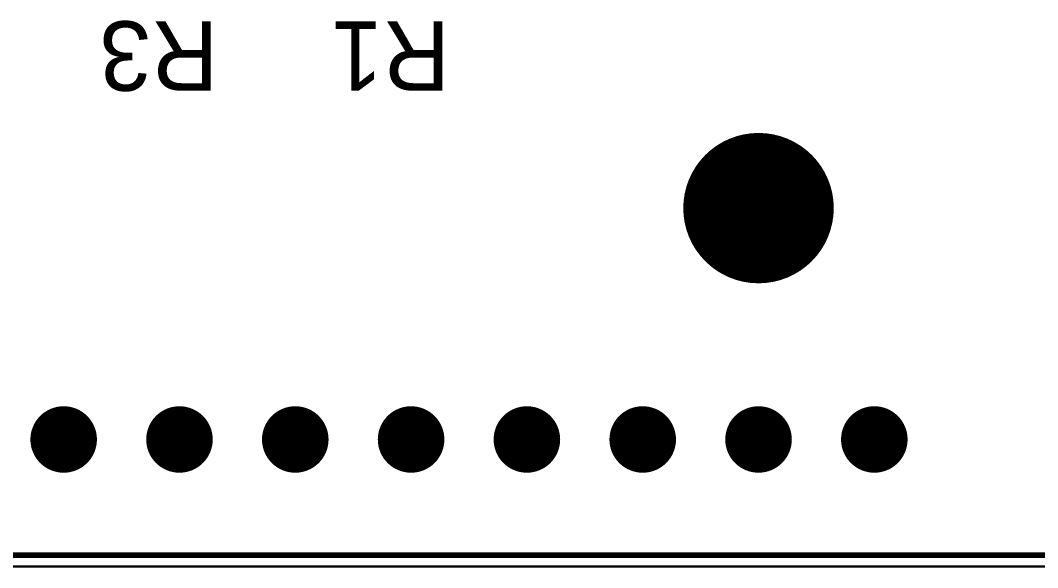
# Model space of a CAD drawing. Header units: millimetres. Extents: x 3.26 to 13.14, y 5.38 to 10.83.
# Drawn here: x 5.573 to 6.451, y 6.808 to 7.281 of the extents above; entities that cross this region are included whole.
import ezdxf

# ---------------------------------------------------------------- set-up
doc = ezdxf.new("R2010")
doc.units = ezdxf.units.MM
doc.header["$MEASUREMENT"] = 0
for name, color, linetype in [('BottomLayer', 5, 'Continuous'), ('BottomSolder', 6, 'Continuous'), ('DrillDrawing', 1, 'Continuous'), ('Mechanical16', 56, 'Continuous'), ('Mechanical4', 56, 'Continuous'), ('MultiLayer', 9, 'Continuous'), ('PadHoleLayer', 156, 'Continuous'), ('TopLayer', 1, 'Continuous'), ('TopOverlay', 2, 'Continuous'), ('TopSolder', 216, 'Continuous')]:
    doc.layers.add(name, color=color, linetype=linetype)

# ---------------------------------------------------------------- blocks, each defined once
blk = doc.blocks.new('_ARDUINO_MEGA2560_REV3___RETAIL_ARDUINO_MEGA2560_REV3___RETAIL_P________65')
at = {"layer": 'BottomLayer'}
for points, const_width in [([(-0.96337, 0, 1), (-0.93663, 0, 1)], 0.02673), ([(-0.96337, -0.1, 1), (-0.93663, -0.1, 1)], 0.02673), ([(-0.96337, -0.2, 1), (-0.93663, -0.2, 1)], 0.02673), ([(-0.96337, -0.3, 1), (-0.93663, -0.3, 1)], 0.02673), ([(-0.96337, -0.4, 1), (-0.93663, -0.4, 1)], 0.02673), ([(-0.96337, -0.5, 1), (-0.93663, -0.5, 1)], 0.02673), ([(-0.7815, -0.6, 1), (-0.7185, -0.6, 1)], 0.06299), ([(-0.96337, -0.6, 1), (-0.93663, -0.6, 1)], 0.02673), ([(-0.96337, -0.7, 1), (-0.93663, -0.7, 1)], 0.02673)]:
    blk.add_lwpolyline(points, format="xyb", close=True, dxfattribs=dict(at, const_width=const_width))
at = {"layer": 'BottomSolder'}
for points, const_width in [([(-0.96437, 0, 1), (-0.93563, 0, 1)], 0.02873), ([(-0.96437, -0.1, 1), (-0.93563, -0.1, 1)], 0.02873), ([(-0.96437, -0.2, 1), (-0.93563, -0.2, 1)], 0.02873), ([(-0.96437, -0.3, 1), (-0.93563, -0.3, 1)], 0.02873), ([(-0.96437, -0.4, 1), (-0.93563, -0.4, 1)], 0.02873), ([(-0.96437, -0.5, 1), (-0.93563, -0.5, 1)], 0.02873), ([(-0.7825, -0.6, 1), (-0.7175, -0.6, 1)], 0.06499), ([(-0.96437, -0.6, 1), (-0.93563, -0.6, 1)], 0.02873), ([(-0.96437, -0.7, 1), (-0.93563, -0.7, 1)], 0.02873)]:
    blk.add_lwpolyline(points, format="xyb", close=True, dxfattribs=dict(at, const_width=const_width))
at = {"layer": 'Mechanical16', "const_width": 0.00197}
blk.add_lwpolyline([(-1.05984, 2.00984), (-1.05984, -2.00984)], dxfattribs=at)
at = {"layer": 'Mechanical4', "const_width": 0.005}
blk.add_lwpolyline([(-1.05, 2), (-1.05, -2)], dxfattribs=at)
blk.add_lwpolyline([(-1.05, 2), (-1.05, -2)], dxfattribs=at)
at = {"layer": 'MultiLayer'}
for points, const_width in [([(-0.96337, 0, 1), (-0.93663, 0, 1)], 0.02673), ([(-0.96337, -0.1, 1), (-0.93663, -0.1, 1)], 0.02673), ([(-0.96337, -0.2, 1), (-0.93663, -0.2, 1)], 0.02673), ([(-0.96337, -0.3, 1), (-0.93663, -0.3, 1)], 0.02673), ([(-0.96337, -0.4, 1), (-0.93663, -0.4, 1)], 0.02673), ([(-0.96337, -0.5, 1), (-0.93663, -0.5, 1)], 0.02673), ([(-0.7815, -0.6, 1), (-0.7185, -0.6, 1)], 0.06299), ([(-0.96337, -0.6, 1), (-0.93663, -0.6, 1)], 0.02673), ([(-0.96337, -0.7, 1), (-0.93663, -0.7, 1)], 0.02673)]:
    blk.add_lwpolyline(points, format="xyb", close=True, dxfattribs=dict(at, const_width=const_width))
at = {"layer": 'PadHoleLayer'}
for points, const_width in [([(-0.95837, 0, 1), (-0.94163, 0, 1)], 0.01673), ([(-0.95837, -0.1, 1), (-0.94163, -0.1, 1)], 0.01673), ([(-0.95837, -0.2, 1), (-0.94163, -0.2, 1)], 0.01673), ([(-0.95837, -0.3, 1), (-0.94163, -0.3, 1)], 0.01673), ([(-0.95837, -0.4, 1), (-0.94163, -0.4, 1)], 0.01673), ([(-0.95837, -0.5, 1), (-0.94163, -0.5, 1)], 0.01673), ([(-0.7815, -0.6, 1), (-0.7185, -0.6, 1)], 0.06299), ([(-0.95837, -0.6, 1), (-0.94163, -0.6, 1)], 0.01673), ([(-0.95837, -0.7, 1), (-0.94163, -0.7, 1)], 0.01673)]:
    blk.add_lwpolyline(points, format="xyb", close=True, dxfattribs=dict(at, const_width=const_width))
at = {"layer": 'TopLayer'}
for points, const_width in [([(-0.96337, 0, 1), (-0.93663, 0, 1)], 0.02673), ([(-0.96337, -0.1, 1), (-0.93663, -0.1, 1)], 0.02673), ([(-0.96337, -0.2, 1), (-0.93663, -0.2, 1)], 0.02673), ([(-0.96337, -0.3, 1), (-0.93663, -0.3, 1)], 0.02673), ([(-0.96337, -0.4, 1), (-0.93663, -0.4, 1)], 0.02673), ([(-0.96337, -0.5, 1), (-0.93663, -0.5, 1)], 0.02673), ([(-0.7815, -0.6, 1), (-0.7185, -0.6, 1)], 0.06299), ([(-0.96337, -0.6, 1), (-0.93663, -0.6, 1)], 0.02673), ([(-0.96337, -0.7, 1), (-0.93663, -0.7, 1)], 0.02673)]:
    blk.add_lwpolyline(points, format="xyb", close=True, dxfattribs=dict(at, const_width=const_width))
at = {"layer": 'TopOverlay', "const_width": 0.005}
blk.add_lwpolyline([(-1.05, 2), (-1.05, -2)], dxfattribs=at)
at = {"layer": 'TopSolder'}
for points, const_width in [([(-0.96437, 0, 1), (-0.93563, 0, 1)], 0.02873), ([(-0.96437, -0.1, 1), (-0.93563, -0.1, 1)], 0.02873), ([(-0.96437, -0.2, 1), (-0.93563, -0.2, 1)], 0.02873), ([(-0.96437, -0.3, 1), (-0.93563, -0.3, 1)], 0.02873), ([(-0.96437, -0.4, 1), (-0.93563, -0.4, 1)], 0.02873), ([(-0.96437, -0.5, 1), (-0.93563, -0.5, 1)], 0.02873), ([(-0.7825, -0.6, 1), (-0.7175, -0.6, 1)], 0.06499), ([(-0.96437, -0.6, 1), (-0.93563, -0.6, 1)], 0.02873), ([(-0.96437, -0.7, 1), (-0.93563, -0.7, 1)], 0.02873)]:
    blk.add_lwpolyline(points, format="xyb", close=True, dxfattribs=dict(at, const_width=const_width))

msp = doc.modelspace()

# ---------------------------------------------------------------- linework, layer by layer
at = {"layer": 'DrillDrawing', "const_width": 0.002}
for points in [[(6.2, 7.129), (6.22, 7.129)], [(6.2, 7.129), (6.21, 7.109)], [(6.204, 7.125), (6.216, 7.125)], [(6.204, 7.125), (6.21, 7.113)], [(6.21, 7.109), (6.22, 7.129)], [(6.21, 7.113), (6.216, 7.125)], [(5.6, 6.914), (5.6, 6.924)], [(5.6, 6.924), (5.605, 6.924)], [(5.605, 6.924), (5.605, 6.929)], [(5.605, 6.929), (5.615, 6.929)], [(5.615, 6.924), (5.615, 6.929)], [(5.615, 6.924), (5.62, 6.924)], [(5.62, 6.914), (5.62, 6.924)], [(5.7, 6.914), (5.7, 6.924)], [(5.7, 6.924), (5.705, 6.924)], [(5.705, 6.924), (5.705, 6.929)], [(5.705, 6.929), (5.715, 6.929)], [(5.715, 6.924), (5.715, 6.929)], [(5.715, 6.924), (5.72, 6.924)], [(5.72, 6.914), (5.72, 6.924)], [(5.8, 6.914), (5.8, 6.924)], [(5.8, 6.924), (5.805, 6.924)], [(5.805, 6.924), (5.805, 6.929)], [(5.805, 6.929), (5.815, 6.929)], [(5.815, 6.924), (5.815, 6.929)], [(5.815, 6.924), (5.82, 6.924)], [(5.82, 6.914), (5.82, 6.924)], [(5.9, 6.914), (5.9, 6.924)], [(5.9, 6.924), (5.905, 6.924)], [(5.905, 6.924), (5.905, 6.929)], [(5.905, 6.929), (5.915, 6.929)], [(5.915, 6.924), (5.915, 6.929)], [(5.915, 6.924), (5.92, 6.924)], [(5.92, 6.914), (5.92, 6.924)], [(6, 6.914), (6, 6.924)], [(6, 6.924), (6.005, 6.924)], [(6.005, 6.924), (6.005, 6.929)], [(6.005, 6.929), (6.015, 6.929)], [(6.015, 6.924), (6.015, 6.929)], [(6.015, 6.924), (6.02, 6.924)], [(6.02, 6.914), (6.02, 6.924)], [(6.1, 6.914), (6.1, 6.924)], [(6.1, 6.924), (6.105, 6.924)], [(6.105, 6.924), (6.105, 6.929)], [(6.105, 6.929), (6.115, 6.929)], [(6.115, 6.924), (6.115, 6.929)], [(6.115, 6.924), (6.12, 6.924)], [(6.12, 6.914), (6.12, 6.924)], [(6.2, 6.914), (6.2, 6.924)], [(6.2, 6.924), (6.205, 6.924)], [(6.205, 6.924), (6.205, 6.929)], [(6.205, 6.929), (6.215, 6.929)], [(6.215, 6.924), (6.215, 6.929)], [(6.215, 6.924), (6.22, 6.924)], [(6.22, 6.914), (6.22, 6.924)], [(6.3, 6.914), (6.3, 6.924)], [(6.3, 6.924), (6.305, 6.924)], [(6.305, 6.924), (6.305, 6.929)], [(6.305, 6.929), (6.315, 6.929)], [(6.315, 6.924), (6.315, 6.929)], [(6.315, 6.924), (6.32, 6.924)], [(6.32, 6.914), (6.32, 6.924)], [(5.6, 6.914), (5.605, 6.914)], [(5.605, 6.909), (5.605, 6.914)], [(5.615, 6.914), (5.62, 6.914)], [(5.615, 6.909), (5.615, 6.914)], [(5.7, 6.914), (5.705, 6.914)], [(5.705, 6.909), (5.705, 6.914)], [(5.715, 6.914), (5.72, 6.914)], [(5.715, 6.909), (5.715, 6.914)], [(5.8, 6.914), (5.805, 6.914)], [(5.805, 6.909), (5.805, 6.914)], [(5.815, 6.914), (5.82, 6.914)], [(5.815, 6.909), (5.815, 6.914)], [(5.9, 6.914), (5.905, 6.914)], [(5.905, 6.909), (5.905, 6.914)], [(5.915, 6.914), (5.92, 6.914)], [(5.915, 6.909), (5.915, 6.914)], [(6, 6.914), (6.005, 6.914)], [(6.005, 6.909), (6.005, 6.914)], [(6.015, 6.914), (6.02, 6.914)], [(6.015, 6.909), (6.015, 6.914)], [(6.1, 6.914), (6.105, 6.914)], [(6.105, 6.909), (6.105, 6.914)], [(6.115, 6.914), (6.12, 6.914)], [(6.115, 6.909), (6.115, 6.914)], [(6.2, 6.914), (6.205, 6.914)], [(6.205, 6.909), (6.205, 6.914)], [(6.215, 6.914), (6.22, 6.914)], [(6.215, 6.909), (6.215, 6.914)], [(6.3, 6.914), (6.305, 6.914)], [(6.305, 6.909), (6.305, 6.914)], [(6.315, 6.914), (6.32, 6.914)], [(6.315, 6.909), (6.315, 6.914)], [(5.605, 6.909), (5.615, 6.909)], [(5.705, 6.909), (5.715, 6.909)], [(5.805, 6.909), (5.815, 6.909)], [(5.905, 6.909), (5.915, 6.909)], [(6.005, 6.909), (6.015, 6.909)], [(6.105, 6.909), (6.115, 6.909)], [(6.205, 6.909), (6.215, 6.909)], [(6.305, 6.909), (6.315, 6.909)]]:
    msp.add_lwpolyline(points, dxfattribs=at)
at = {"layer": 'DrillDrawing', "const_width": 0.001}
for points in [[(6.1995, 7.129, 1), (6.2005, 7.129, 1)], [(6.1995, 7.129, 1), (6.2005, 7.129, 1)], [(6.2035, 7.125, 1), (6.2045, 7.125, 1)], [(6.2035, 7.125, 1), (6.2045, 7.125, 1)], [(6.2155, 7.125, 1), (6.2165, 7.125, 1)], [(6.2155, 7.125, 1), (6.2165, 7.125, 1)], [(6.2195, 7.129, 1), (6.2205, 7.129, 1)], [(6.2195, 7.129, 1), (6.2205, 7.129, 1)], [(6.2095, 7.113, 1), (6.2105, 7.113, 1)], [(6.2095, 7.113, 1), (6.2105, 7.113, 1)], [(6.2095, 7.109, 1), (6.2105, 7.109, 1)], [(6.2095, 7.109, 1), (6.2105, 7.109, 1)], [(5.5995, 6.924, 1), (5.6005, 6.924, 1)], [(5.5995, 6.924, 1), (5.6005, 6.924, 1)], [(5.6045, 6.929, 1), (5.6055, 6.929, 1)], [(5.6045, 6.929, 1), (5.6055, 6.929, 1)], [(5.6045, 6.924, 1), (5.6055, 6.924, 1)], [(5.6045, 6.924, 1), (5.6055, 6.924, 1)], [(5.6145, 6.929, 1), (5.6155, 6.929, 1)], [(5.6145, 6.929, 1), (5.6155, 6.929, 1)], [(5.6145, 6.924, 1), (5.6155, 6.924, 1)], [(5.6145, 6.924, 1), (5.6155, 6.924, 1)], [(5.6195, 6.924, 1), (5.6205, 6.924, 1)], [(5.6195, 6.924, 1), (5.6205, 6.924, 1)], [(5.6995, 6.924, 1), (5.7005, 6.924, 1)], [(5.6995, 6.924, 1), (5.7005, 6.924, 1)], [(5.7045, 6.929, 1), (5.7055, 6.929, 1)], [(5.7045, 6.929, 1), (5.7055, 6.929, 1)], [(5.7045, 6.924, 1), (5.7055, 6.924, 1)], [(5.7045, 6.924, 1), (5.7055, 6.924, 1)], [(5.7145, 6.929, 1), (5.7155, 6.929, 1)], [(5.7145, 6.929, 1), (5.7155, 6.929, 1)], [(5.7145, 6.924, 1), (5.7155, 6.924, 1)], [(5.7145, 6.924, 1), (5.7155, 6.924, 1)], [(5.7195, 6.924, 1), (5.7205, 6.924, 1)], [(5.7195, 6.924, 1), (5.7205, 6.924, 1)], [(5.7995, 6.924, 1), (5.8005, 6.924, 1)], [(5.7995, 6.924, 1), (5.8005, 6.924, 1)], [(5.8045, 6.929, 1), (5.8055, 6.929, 1)], [(5.8045, 6.929, 1), (5.8055, 6.929, 1)], [(5.8045, 6.924, 1), (5.8055, 6.924, 1)], [(5.8045, 6.924, 1), (5.8055, 6.924, 1)], [(5.8145, 6.929, 1), (5.8155, 6.929, 1)], [(5.8145, 6.929, 1), (5.8155, 6.929, 1)], [(5.8145, 6.924, 1), (5.8155, 6.924, 1)], [(5.8145, 6.924, 1), (5.8155, 6.924, 1)], [(5.8195, 6.924, 1), (5.8205, 6.924, 1)], [(5.8195, 6.924, 1), (5.8205, 6.924, 1)], [(5.8995, 6.924, 1), (5.9005, 6.924, 1)], [(5.8995, 6.924, 1), (5.9005, 6.924, 1)], [(5.9045, 6.929, 1), (5.9055, 6.929, 1)], [(5.9045, 6.929, 1), (5.9055, 6.929, 1)], [(5.9045, 6.924, 1), (5.9055, 6.924, 1)], [(5.9045, 6.924, 1), (5.9055, 6.924, 1)], [(5.9145, 6.929, 1), (5.9155, 6.929, 1)], [(5.9145, 6.929, 1), (5.9155, 6.929, 1)], [(5.9145, 6.924, 1), (5.9155, 6.924, 1)], [(5.9145, 6.924, 1), (5.9155, 6.924, 1)], [(5.9195, 6.924, 1), (5.9205, 6.924, 1)], [(5.9195, 6.924, 1), (5.9205, 6.924, 1)], [(5.9995, 6.924, 1), (6.0005, 6.924, 1)], [(5.9995, 6.924, 1), (6.0005, 6.924, 1)], [(6.0045, 6.929, 1), (6.0055, 6.929, 1)], [(6.0045, 6.929, 1), (6.0055, 6.929, 1)], [(6.0045, 6.924, 1), (6.0055, 6.924, 1)], [(6.0045, 6.924, 1), (6.0055, 6.924, 1)], [(6.0145, 6.929, 1), (6.0155, 6.929, 1)], [(6.0145, 6.929, 1), (6.0155, 6.929, 1)], [(6.0145, 6.924, 1), (6.0155, 6.924, 1)], [(6.0145, 6.924, 1), (6.0155, 6.924, 1)], [(6.0195, 6.924, 1), (6.0205, 6.924, 1)], [(6.0195, 6.924, 1), (6.0205, 6.924, 1)], [(6.0995, 6.924, 1), (6.1005, 6.924, 1)], [(6.0995, 6.924, 1), (6.1005, 6.924, 1)], [(6.1045, 6.929, 1), (6.1055, 6.929, 1)], [(6.1045, 6.929, 1), (6.1055, 6.929, 1)], [(6.1045, 6.924, 1), (6.1055, 6.924, 1)], [(6.1045, 6.924, 1), (6.1055, 6.924, 1)], [(6.1145, 6.929, 1), (6.1155, 6.929, 1)], [(6.1145, 6.929, 1), (6.1155, 6.929, 1)], [(6.1145, 6.924, 1), (6.1155, 6.924, 1)], [(6.1145, 6.924, 1), (6.1155, 6.924, 1)], [(6.1195, 6.924, 1), (6.1205, 6.924, 1)], [(6.1195, 6.924, 1), (6.1205, 6.924, 1)], [(6.1995, 6.924, 1), (6.2005, 6.924, 1)], [(6.1995, 6.924, 1), (6.2005, 6.924, 1)], [(6.2045, 6.929, 1), (6.2055, 6.929, 1)], [(6.2045, 6.929, 1), (6.2055, 6.929, 1)], [(6.2045, 6.924, 1), (6.2055, 6.924, 1)], [(6.2045, 6.924, 1), (6.2055, 6.924, 1)], [(6.2145, 6.929, 1), (6.2155, 6.929, 1)], [(6.2145, 6.929, 1), (6.2155, 6.929, 1)], [(6.2145, 6.924, 1), (6.2155, 6.924, 1)], [(6.2145, 6.924, 1), (6.2155, 6.924, 1)], [(6.2195, 6.924, 1), (6.2205, 6.924, 1)], [(6.2195, 6.924, 1), (6.2205, 6.924, 1)], [(6.2995, 6.924, 1), (6.3005, 6.924, 1)], [(6.2995, 6.924, 1), (6.3005, 6.924, 1)], [(6.3045, 6.929, 1), (6.3055, 6.929, 1)], [(6.3045, 6.929, 1), (6.3055, 6.929, 1)], [(6.3045, 6.924, 1), (6.3055, 6.924, 1)], [(6.3045, 6.924, 1), (6.3055, 6.924, 1)], [(6.3145, 6.929, 1), (6.3155, 6.929, 1)], [(6.3145, 6.929, 1), (6.3155, 6.929, 1)], [(6.3145, 6.924, 1), (6.3155, 6.924, 1)], [(6.3145, 6.924, 1), (6.3155, 6.924, 1)], [(6.3195, 6.924, 1), (6.3205, 6.924, 1)], [(6.3195, 6.924, 1), (6.3205, 6.924, 1)], [(5.5995, 6.914, 1), (5.6005, 6.914, 1)], [(5.5995, 6.914, 1), (5.6005, 6.914, 1)], [(5.6045, 6.914, 1), (5.6055, 6.914, 1)], [(5.6045, 6.914, 1), (5.6055, 6.914, 1)], [(5.6145, 6.914, 1), (5.6155, 6.914, 1)], [(5.6145, 6.914, 1), (5.6155, 6.914, 1)], [(5.6195, 6.914, 1), (5.6205, 6.914, 1)], [(5.6195, 6.914, 1), (5.6205, 6.914, 1)], [(5.6995, 6.914, 1), (5.7005, 6.914, 1)], [(5.6995, 6.914, 1), (5.7005, 6.914, 1)], [(5.7045, 6.914, 1), (5.7055, 6.914, 1)], [(5.7045, 6.914, 1), (5.7055, 6.914, 1)], [(5.7145, 6.914, 1), (5.7155, 6.914, 1)], [(5.7145, 6.914, 1), (5.7155, 6.914, 1)], [(5.7195, 6.914, 1), (5.7205, 6.914, 1)], [(5.7195, 6.914, 1), (5.7205, 6.914, 1)], [(5.7995, 6.914, 1), (5.8005, 6.914, 1)], [(5.7995, 6.914, 1), (5.8005, 6.914, 1)], [(5.8045, 6.914, 1), (5.8055, 6.914, 1)], [(5.8045, 6.914, 1), (5.8055, 6.914, 1)], [(5.8145, 6.914, 1), (5.8155, 6.914, 1)], [(5.8145, 6.914, 1), (5.8155, 6.914, 1)], [(5.8195, 6.914, 1), (5.8205, 6.914, 1)], [(5.8195, 6.914, 1), (5.8205, 6.914, 1)], [(5.8995, 6.914, 1), (5.9005, 6.914, 1)], [(5.8995, 6.914, 1), (5.9005, 6.914, 1)], [(5.9045, 6.914, 1), (5.9055, 6.914, 1)], [(5.9045, 6.914, 1), (5.9055, 6.914, 1)], [(5.9145, 6.914, 1), (5.9155, 6.914, 1)], [(5.9145, 6.914, 1), (5.9155, 6.914, 1)], [(5.9195, 6.914, 1), (5.9205, 6.914, 1)], [(5.9195, 6.914, 1), (5.9205, 6.914, 1)], [(5.9995, 6.914, 1), (6.0005, 6.914, 1)], [(5.9995, 6.914, 1), (6.0005, 6.914, 1)], [(6.0045, 6.914, 1), (6.0055, 6.914, 1)], [(6.0045, 6.914, 1), (6.0055, 6.914, 1)], [(6.0145, 6.914, 1), (6.0155, 6.914, 1)], [(6.0145, 6.914, 1), (6.0155, 6.914, 1)], [(6.0195, 6.914, 1), (6.0205, 6.914, 1)], [(6.0195, 6.914, 1), (6.0205, 6.914, 1)], [(6.0995, 6.914, 1), (6.1005, 6.914, 1)], [(6.0995, 6.914, 1), (6.1005, 6.914, 1)], [(6.1045, 6.914, 1), (6.1055, 6.914, 1)], [(6.1045, 6.914, 1), (6.1055, 6.914, 1)], [(6.1145, 6.914, 1), (6.1155, 6.914, 1)], [(6.1145, 6.914, 1), (6.1155, 6.914, 1)], [(6.1195, 6.914, 1), (6.1205, 6.914, 1)], [(6.1195, 6.914, 1), (6.1205, 6.914, 1)], [(6.1995, 6.914, 1), (6.2005, 6.914, 1)], [(6.1995, 6.914, 1), (6.2005, 6.914, 1)], [(6.2045, 6.914, 1), (6.2055, 6.914, 1)], [(6.2045, 6.914, 1), (6.2055, 6.914, 1)], [(6.2145, 6.914, 1), (6.2155, 6.914, 1)], [(6.2145, 6.914, 1), (6.2155, 6.914, 1)], [(6.2195, 6.914, 1), (6.2205, 6.914, 1)], [(6.2195, 6.914, 1), (6.2205, 6.914, 1)], [(6.2995, 6.914, 1), (6.3005, 6.914, 1)], [(6.2995, 6.914, 1), (6.3005, 6.914, 1)], [(6.3045, 6.914, 1), (6.3055, 6.914, 1)], [(6.3045, 6.914, 1), (6.3055, 6.914, 1)], [(6.3145, 6.914, 1), (6.3155, 6.914, 1)], [(6.3145, 6.914, 1), (6.3155, 6.914, 1)], [(6.3195, 6.914, 1), (6.3205, 6.914, 1)], [(6.3195, 6.914, 1), (6.3205, 6.914, 1)], [(5.6045, 6.909, 1), (5.6055, 6.909, 1)], [(5.6045, 6.909, 1), (5.6055, 6.909, 1)], [(5.6145, 6.909, 1), (5.6155, 6.909, 1)], [(5.6145, 6.909, 1), (5.6155, 6.909, 1)], [(5.7045, 6.909, 1), (5.7055, 6.909, 1)], [(5.7045, 6.909, 1), (5.7055, 6.909, 1)], [(5.7145, 6.909, 1), (5.7155, 6.909, 1)], [(5.7145, 6.909, 1), (5.7155, 6.909, 1)], [(5.8045, 6.909, 1), (5.8055, 6.909, 1)], [(5.8045, 6.909, 1), (5.8055, 6.909, 1)], [(5.8145, 6.909, 1), (5.8155, 6.909, 1)], [(5.8145, 6.909, 1), (5.8155, 6.909, 1)], [(5.9045, 6.909, 1), (5.9055, 6.909, 1)], [(5.9045, 6.909, 1), (5.9055, 6.909, 1)], [(5.9145, 6.909, 1), (5.9155, 6.909, 1)], [(5.9145, 6.909, 1), (5.9155, 6.909, 1)], [(6.0045, 6.909, 1), (6.0055, 6.909, 1)], [(6.0045, 6.909, 1), (6.0055, 6.909, 1)], [(6.0145, 6.909, 1), (6.0155, 6.909, 1)], [(6.0145, 6.909, 1), (6.0155, 6.909, 1)], [(6.1045, 6.909, 1), (6.1055, 6.909, 1)], [(6.1045, 6.909, 1), (6.1055, 6.909, 1)], [(6.1145, 6.909, 1), (6.1155, 6.909, 1)], [(6.1145, 6.909, 1), (6.1155, 6.909, 1)], [(6.2045, 6.909, 1), (6.2055, 6.909, 1)], [(6.2045, 6.909, 1), (6.2055, 6.909, 1)], [(6.2145, 6.909, 1), (6.2155, 6.909, 1)], [(6.2145, 6.909, 1), (6.2155, 6.909, 1)], [(6.3045, 6.909, 1), (6.3055, 6.909, 1)], [(6.3045, 6.909, 1), (6.3055, 6.909, 1)], [(6.3145, 6.909, 1), (6.3155, 6.909, 1)], [(6.3145, 6.909, 1), (6.3155, 6.909, 1)]]:
    msp.add_lwpolyline(points, format="xyb", close=True, dxfattribs=at)

# ---------------------------------------------------------------- block references
at = {"rotation": 90}
msp.add_blockref('_ARDUINO_MEGA2560_REV3___RETAIL_ARDUINO_MEGA2560_REV3___RETAIL_P________65', (5.61, 7.869), dxfattribs=at)

# ---------------------------------------------------------------- texts
at = {"layer": 'TopOverlay'}
for s, p in [('R3', (5.7435, 7.2805)), ('R1', (5.9435, 7.2805))]:
    msp.add_text(s, height=0.06, rotation=180, dxfattribs=at).set_placement(p)

doc.saveas('drawing.dxf')
